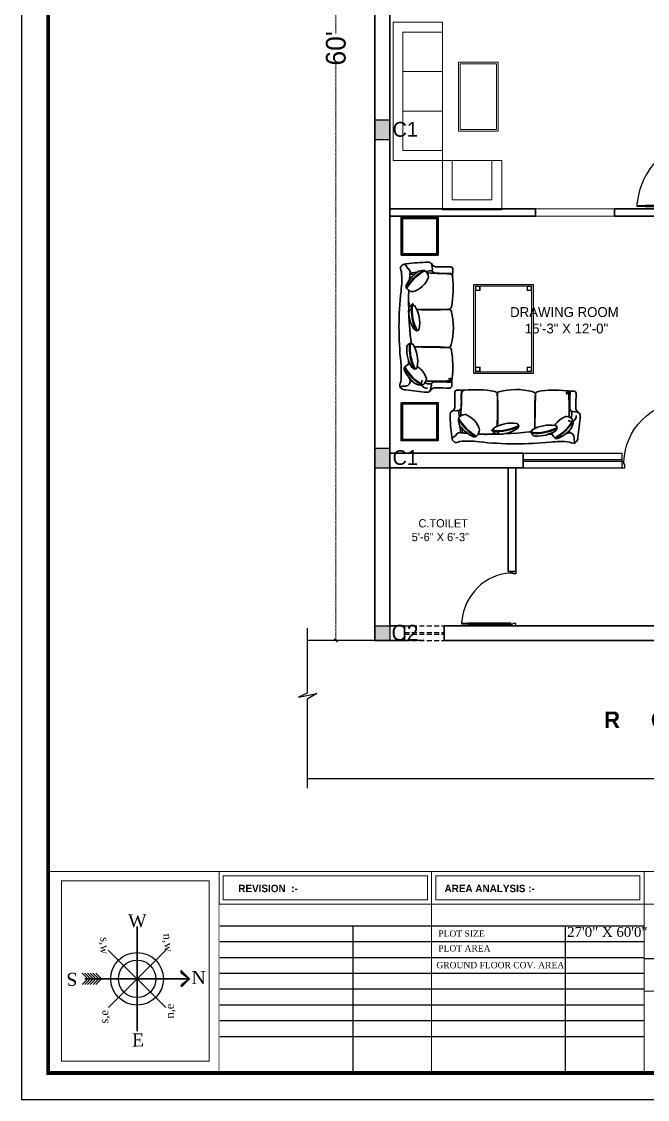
# Model space of a CAD drawing. Header units: millimetres. Extents: x -6808 to 215771, y -89660 to -16303.
# Drawn here: x 107905 to 108286, y -56514 to -55859 of the extents above; entities that cross this region are included whole.
import ezdxf

# ---------------------------------------------------------------- set-up
doc = ezdxf.new("R2010")
doc.units = ezdxf.units.MM
doc.header["$PDMODE"] = 35
doc.linetypes.add('ACAD_ISO10W100', pattern=[18, 12, -3, 0, -3])
doc.linetypes.add('DASHED', pattern=[0.75, 0.5, -0.25])
doc.layers.get('0').update_dxf_attribs({"color": 8})
doc.layers.add('AR.furniture', color=7, linetype='Continuous', lineweight=35, true_color=0x009e9e)
doc.layers.add('furniture', color=7, linetype='Continuous', lineweight=5, true_color=0xe57b2a)
for name, color, linetype, lineweight in [('col.center', 5, 'ACAD_ISO10W100', 15), ('column', 5, 'Continuous', 30), ('dim2', 6, 'Continuous', 20), ('FORMAT LAAYER', 250, 'Continuous', 13), ('Projection', 190, 'DASHED', 25), ('text', 7, 'Continuous', 25), ('wall', 7, 'Continuous', 35)]:
    doc.layers.add(name, color=color, linetype=linetype, lineweight=lineweight)
for name, color, linetype in [('FORMAT', 7, 'Continuous'), ('NET 01', 8, 'Continuous'), ('WIN', 5, 'Continuous')]:
    doc.layers.add(name, color=color, linetype=linetype)
doc.styles.add('cdim', font='arial.ttf')
doc.styles.add('SAJ', font='eurr____.ttf')
doc.styles.get("Standard").update_dxf_attribs({"font": 'times.ttf'})
doc.styles.add('working', font='swissl.ttf')
doc.dimstyles.new('SAJ', dxfattribs={"dimtxt": 5, "dimasz": 2, "dimexe": 1, "dimexo": 1, "dimgap": 0.09375, "dimtad": 0, "dimdec": 1, "dimzin": 0, "dimdsep": 46, "dimlunit": 4, "dimtxsty": 'SAJ', "dimblk": 'OBLIQUE', "dimcen": 0.125, "dimdle": 0.375, "dimadec": 0, "dimazin": 0, "dimtfac": 1, "dimtdec": 1, "dimtofl": 0, "dimtmove": 0, "dimatfit": 3, "dimldrblk": 'OBLIQUE', "dimfxl": 1, "dimtolj": 1, "dimtzin": 0, "dimlwd": 5, "dimlwe": 5, "dimarcsym": 1})

# ---------------------------------------------------------------- blocks, each defined once
blk = doc.blocks.new('QEWFWE')
at = {"layer": 'NET 01'}
for p, q in [((238503.45, 15011.85), (238503.45, 15015.77)), ((238503.45, 15015.77), (238505.41, 15015.77)), ((238503.98, 15015.77), (238503.98, 15011.85)), ((238503.98, 15011.85), (238503.45, 15011.85)), ((238503.45, 15011.85), (238503.45, 14988.32)), ((238503.98, 14988.32), (238503.98, 15011.85)), ((238503.45, 14988.32), (238503.45, 14984.4)), ((238503.98, 14988.32), (238503.45, 14988.32)), ((238503.98, 14984.4), (238503.98, 14988.32)), ((238503.45, 14984.4), (238503.98, 14984.4))]:
    blk.add_line(p, q, dxfattribs=at)
for points in [[(238503.45, 14984.4), (238502.4, 14984.4), (238502.4, 14981.4), (238503.9, 14981.4), (238503.9, 14982.9), (238503.9, 14983.2), (238503.45, 14983.2)], [(238536.02, 14984.4), (238537.07, 14984.4), (238537.07, 14981.4), (238535.57, 14981.4), (238535.57, 14982.9), (238535.57, 14983.2), (238536.02, 14983.2)]]:
    blk.add_lwpolyline(points, close=True, dxfattribs=at)
blk.add_ellipse((238504.18, 14985.62), major_axis=(-29.27, 13.54), ratio=0.925766, start_param=-2.718612, end_param=-1.204625, dxfattribs=at)
blk = doc.blocks.new('TTRE')
at = {"layer": 'furniture', "color": 251, "true_color": 0x636466}
for p, q in [((167626.83, 15638.39), (167662.83, 15638.39)), ((167626.83, 15608.39), (167626.83, 15638.39)), ((167662.83, 15638.39), (167662.83, 15608.39)), ((167632.83, 15632.39), (167656.83, 15632.39)), ((167632.83, 15608.39), (167632.83, 15632.39)), ((167656.83, 15632.39), (167656.83, 15608.39)), ((167656.83, 15632.39), (167656.83, 15608.39)), ((167596.83, 15524.39), (167596.83, 15608.39)), ((167596.83, 15608.39), (167626.83, 15608.39)), ((167626.83, 15602.39), (167626.83, 15608.39)), ((167632.83, 15608.39), (167626.83, 15608.39)), ((167656.83, 15608.39), (167632.83, 15608.39)), ((167656.83, 15608.39), (167662.83, 15608.39)), ((167602.83, 15530.39), (167602.83, 15602.39)), ((167602.83, 15602.39), (167626.83, 15602.39)), ((167626.83, 15602.39), (167626.83, 15530.39)), ((167637.69, 15549.6), (167637.69, 15589.6)), ((167637.69, 15589.6), (167659.69, 15589.6)), ((167659.69, 15589.6), (167659.69, 15549.6)), ((167602.83, 15578.39), (167626.83, 15578.39)), ((167602.83, 15554.39), (167626.83, 15554.39)), ((167659.69, 15549.6), (167637.69, 15549.6)), ((167626.83, 15530.39), (167602.83, 15530.39)), ((167626.83, 15530.39), (167626.83, 15524.39)), ((167626.83, 15524.39), (167596.83, 15524.39))]:
    blk.add_line(p, q, dxfattribs=at)
blk.add_lwpolyline([(167660.69, 15548.6), (167636.69, 15548.6), (167636.69, 15590.6), (167660.69, 15590.6)], close=True, dxfattribs=at)
blk = doc.blocks.new('xc zdfse')
at = {"layer": 'AR.furniture'}
for p, q in [((102909.26, -26940.78), (102912.1, -26940.23)), ((102981.34, -26941.37), (102980.99, -26943.71)), ((102984.89, -26939.97), (102982.09, -26939.66)), ((102912.6, -26942.66), (102913.3, -26944.22)), ((102914.18, -26942.64), (102914.64, -26943.56)), ((102980.04, -26942.26), (102979.87, -26942.83)), ((102914.15, -26951.78), (102914.36, -26953.71)), ((102915.4, -26953.02), (102915.42, -26953.34)), ((102960.63, -26953.69), (102962.42, -26954.19)), ((102979.26, -26950.64), (102979.1, -26953.34)), ((102980.61, -26948.99), (102980, -26953.52))]:
    blk.add_line(p, q, dxfattribs=at)
for centre, major_axis, ratio, start_param, end_param in [((102911.56, -26929.55), (-0.02, 1.68), 0.909091, 0.372717, 1.334884), ((102907.95, -26810.12), (-5.04, 117.81), 0.710878, 3.117619, 3.176952), ((102915.23, -26929.43), (-0.02, 1.68), 0.909091, 0.372717, 1.334884), ((102916.18, -26929.64), (-0.02, 1.92), 0.909091, 0.119332, 1.502133), ((102913.73, -26929.58), (-1.87, 0.43), 0.909091, 3.141593, 4.144269), ((102921.11, -27074.51), (3.45, 147.21), 0.627362, -0.093877, 0.09313), ((102933.06, -26930.06), (-0.02, 1.92), 0.909091, -1.470758, -0.092541), ((102937.64, -26930.01), (2.94, 0.04), 0.649613, 1.947736, 2.930335), ((102949.47, -27071.48), (-3.91, 144.49), 0.529908, -0.148589, 0.11847), ((102956.24, -26930.4), (0.26, 2.24), 0.837773, -1.064914, 0.027587), ((102959.69, -26930.02), (-0.02, 1.92), 0.909091, 0.092551, 1.469905), ((102974.18, -27071.07), (-5.46, 143.96), 0.676516, -0.094042, 0.095027), ((102977.91, -26809.49), (-2.34, 117.9), 0.701645, 3.113049, 3.172383), ((102977.76, -26929.31), (-0.02, 1.92), 0.909091, -1.470068, -0.087267), ((102978.31, -26928.98), (-0.02, 1.68), 0.909091, -1.302819, -0.340652), ((102923.73, -26931.91), (0.28, 179.78), 0.311812, 4.685178, 4.731745), ((102982.3, -26928.88), (-0.02, 1.68), 0.909091, -1.302819, -0.340652), ((102927.72, -26931.82), (0.28, 179.78), 0.311812, 4.685178, 4.731745), ((102966.16, -26930.6), (-3.02, 179.68), 0.31199, 1.557592, 1.60416), ((102969.83, -26930.48), (-3.02, 179.68), 0.31199, 1.557592, 1.60416), ((103528.65, -26958.48), (16.08, 1163.25), 0.528331, 1.553208, 1.564487), ((102916.72, -26927.48), (-1.87, 0.43), 0.909091, 1.024067, 1.570796), ((100558.37, -26975.03), (2376.83, 34.89), 0.286813, -0.015411, 0.015411), ((103354.9, -26932.18), (-11.01, 570.19), 0.736559, 1.552496, 1.589097), ((103053.55, -26939.36), (2.71, 115.54), 0.830557, 1.507818, 1.67563), ((102979.45, -26932.35), (1.23, 98.81), 0.218459, 1.54062, 1.745723), ((102883.13, -26941.78), (-6, 182.54), 0.530315, 4.692346, 4.764479), ((102909.69, -26943.12), (0.03, -2.39), 0.909091, 3.32703, 4.655766), ((102907.14, -26938.01), (0.04, -3.45), 0.909091, 0.424568, 1.699089), ((102911.26, -26943.6), (0.04, -3.5), 0.909091, 2.622382, 2.862945), ((102910.8, -26937.89), (0.04, -3.45), 0.909091, 0.681701, 1.699089), ((102987.63, -26936.74), (7.87, -0.07), 0.730686, 3.178935, 3.779527), ((102983.1, -26942.98), (0.04, -3.5), 0.909091, 3.452305, 3.740947), ((102986.87, -26937.09), (0.04, -3.45), 0.909091, 4.616161, 5.890683), ((102984.77, -26941.89), (0.02, -1.92), 0.909091, 1.5507, 3.064927), ((103159.27, -26917.68), (250.44, 37.05), 0.806916, 3.083864, 3.147073), ((102914.24, -26940.92), (2.6, 5.24), 0.644336, 2.2077, 3.955564), ((102911.26, -26943.37), (0.04, -3.39), 0.909091, 1.877441, 2.006467), ((102860.7, -26938.26), (125.27, -14.05), 0.840101, -0.033285, 0.098345), ((102916.35, -26951.86), (0.02, -1.92), 0.909091, -0.644287, -0.073581), ((102926.53, -26779.9), (1.83, -174.26), 0.909091, -0.02429, -0.005812), ((102938.34, -26954.58), (0.02, -1.92), 0.909091, 3.141593, 4.144269), ((102935.59, -26952.17), (0.02, -1.92), 0.909091, 1.024067, 1.570796), ((102955.95, -26783.56), (170.11, -56.67), 0.945934, -1.364547, -1.189534), ((102961.66, -26953.39), (2.13, 2.27), 0.476848, 1.109479, 2.221764), ((102959.91, -26952.09), (0.02, -1.92), 0.909091, -0.24465, -0.078017), ((102963.91, -26783.76), (0.69, -170.46), 0.536179, -0.0526, 0.047155), ((102958.91, -26950.98), (0.02, -1.92), 0.909091, 1.024067, 1.570796), ((102964.37, -26783.6), (1.79, -170.47), 0.909091, 0.062984, 0.077367), ((102977.99, -26951.53), (0.02, -1.92), 0.909091, 0.073573, 0.254317), ((102913.26, -26954.06), (2.6, 5.24), 0.644336, 2.2077, 3.955564), ((102919.77, -27024.92), (0.7, -66.33), 0.909091, 3.031662, 3.227019), ((102946.82, -26796.17), (182.63, 0.61), 0.897038, 4.593422, 4.831356), ((102976.35, -27024.63), (0.7, -66.33), 0.909091, 3.056167, 3.251523), ((102981.39, -26953.64), (2.45, -5.33), 0.618231, -0.782341, 0.90137)]:
    blk.add_ellipse(centre, major_axis=major_axis, ratio=ratio, start_param=start_param, end_param=end_param, dxfattribs=at)
at = {"layer": 'AR.furniture', "extrusion": (0, 0, -1)}
for centre, major_axis, ratio, start_param, end_param in [((102917.24, -26942.04), (3.31, -3.31), 1, 2.225096, 2.682323), ((102978.64, -26940.87), (1.94, 1.94), 1, 0.504844, 0.969827), ((102912.23, -26945.9), (0.313, -0.313), 1, 1.835521, 3.210562), ((102920.48, -26946.14), (6.12, -6.12), 1, 1.858174, 2.355059), ((102937.76, -26930.61), (21.38, 21.38), 1, 2.885208, 3.386903), ((102937.67, -26930.52), (21.08, 21.08), 1, 2.873091, 3.398172), ((102916.35, -26948.72), (3.84, 3.84), 1, 4.550356, 5.376257), ((102915.32, -26947.82), (3.19, -3.19), 1, 4.00834, 4.138928), ((102911.51, -26956.48), (9.83, 9.83), 1, 5.845957, 6.47264), ((102926.21, -26968.7), (14.21, 14.21), 1, 5.323928, 6.04693), ((102946.33, -26949.01), (0.937, 0.937), 1, 3.912775, 5.278617), ((102949.52, -26967.51), (14.21, 14.21), 1, 5.323928, 6.04693), ((102982.1, -26955.16), (9.83, 9.83), 1, 4.198904, 5.128596), ((102955.4, -26929.77), (21.08, 21.08), 1, 1.293196, 1.818277), ((102955.32, -26929.85), (21.38, 21.38), 1, 1.304465, 1.806159), ((102978.12, -26946.59), (3.19, 3.19), 1, 5.264829, 5.395417), ((102977.1, -26947.51), (3.84, -3.84), 1, 4.0275, 4.8534), ((102972.92, -26945.02), (6.12, -6.12), 1, -0.805284, -0.308399), ((102980.89, -26945.2), (0.313, 0.313), 1, 6.193195, 7.568235), ((102981.18, -26944.64), (0.313, 0.313), 1, 6.193195, 7.568235), ((102914.22, -26956.18), (2.11, -2.11), 1, 2.386378, 4.304766), ((102929.46, -26937.59), (14.76, -14.76), 1, 1.189411, 1.703172), ((102921.87, -26950.44), (0.224, -0.224), 1, 1.343589, 3.266559), ((102923.53, -26950.38), (1.3, 1.3), 1, 4.017164, 5.042692), ((102934.84, -26923.46), (21.08, -21.08), 1, 0.713336, 1.242215), ((102923.54, -26950.36), (1.3, -1.3), 1, 1.474365, 2.16378), ((102934.72, -26923.44), (21.38, -21.38), 1, 0.712847, 1.230097), ((102933.7, -26934.24), (14.89, -14.89), 1, 0.722911, 1.35397), ((102919.55, -26952.37), (3.73, 3.73), 1, 0.930178, 1.647996), ((102924.99, -27036.27), (58.69, -58.69), 1, 3.923996, 3.927922), ((102934.72, -26952.9), (1.68, 1.68), 1, 1.163863, 2.298902), ((102933.71, -26952.98), (2.34, 2.34), 1, 0.338929, 1.026164), ((102945.18, -26949.26), (0.224, -0.224), 1, 1.343589, 3.266559), ((102958.15, -26922.27), (21.08, -21.08), 1, 0.713336, 1.242215), ((102958.04, -26922.25), (21.38, -21.38), 1, 0.712847, 1.230097), ((102946.85, -26949.17), (1.3, -1.3), 1, 1.474365, 2.16378), ((102956.87, -26934.58), (13.82, -13.82), 1, 0.7106, 1.39535), ((102948.31, -27035.08), (58.69, -58.69), 1, 3.923996, 3.927922), ((102956.39, -26952), (0.67, 2.01), 0.819488, 1.451799, 2.752557), ((102958.03, -26951.71), (1.68, 1.68), 1, 1.163863, 2.298902), ((102957.02, -26951.8), (2.34, 2.34), 1, 0.338929, 1.026164), ((102973.98, -26951.23), (3.73, -3.73), 1, 1.472576, 2.317769), ((102963.76, -26936.66), (14.76, -14.76), 1, -0.153397, 0.360364), ((102978.95, -26956.3), (2.1, -2.1), 1, 3.754635, 4.287846), ((102980.16, -26956.47), (2.38, -2.38), 1, 3.588375, 5.046062), ((102905.73, -26956.93), (3.94, -3.94), 1, -0.936198, -0.399953), ((102921.78, -26955), (1.3, 1.3), 1, 1.951525, 2.640941), ((102922.65, -26956.42), (0.224, 0.224), 1, 0.848747, 2.771716), ((102970.96, -26955.34), (0.224, -0.224), 1, 0.348855, 2.271824), ((102971.8, -26953.9), (1.3, -1.3), 1, 0.479631, 1.169046), ((102981.86, -26959.02), (2.99, 2.99), 1, 5.817453, 6.474311), ((102984.76, -26956.61), (0.435, -0.435), 1, 4.080251, 5.566988)]:
    blk.add_ellipse(centre, major_axis=major_axis, ratio=ratio, start_param=start_param, end_param=end_param, dxfattribs=at)
blk = doc.blocks.new('_Oblique')
at = {"color": 0, "linetype": 'ByBlock', "lineweight": -2}
blk.add_line((-0.5, -0.5), (0.5, 0.5), dxfattribs=at)
blk = doc.blocks.new('*D2138')
at = {"layer": 'Defpoints', "color": 0, "transparency": 16777216}
for p in [(108096.37, -55515.23), (108120.09, -55515.23), (108120.09, -56235.23)]:
    blk.add_point(p, dxfattribs=at)
at = {"layer": 'dim2', "color": 0, "linetype": 'DASHED', "lineweight": 5, "transparency": 16777216}
for p, q in [((108096.37, -55514.85), (108096.37, -55866.17)), ((108119.09, -55515.23), (108095.37, -55515.23)), ((108096.37, -56235.6), (108096.37, -55884.28)), ((108119.09, -56235.23), (108095.37, -56235.23))]:
    blk.add_line(p, q, dxfattribs=at)
at = {"layer": 'dim2', "color": 0, "lineweight": 5, "transparency": 16777216, "xscale": 2, "yscale": 2, "zscale": 2}
for p, rotation in [((108096.37, -55515.23), 90), ((108096.37, -56235.23), 270)]:
    blk.add_blockref('_Oblique', p, dxfattribs=dict(at, rotation=rotation))
at = {"layer": 'dim2', "color": 0, "transparency": 16777216, "insert": (108096.37, -55875.23), "char_height": 12, "attachment_point": 5, "rotation": 90, "style": 'SAJ'}
blk.add_mtext("\\A1;60'", dxfattribs=at)
blk = doc.blocks.new('c1')
at = {"layer": 'column'}
blk.add_hatch(color=256, dxfattribs=at).paths.add_polyline_path([(58376.49, -43564.36), (58385.49, -43564.36), (58385.49, -43552.36), (58376.49, -43552.36)])
for p, q in [((58376.49, -43552.36), (58376.49, -43564.36)), ((58376.49, -43552.36), (58385.49, -43552.36)), ((58385.49, -43564.36), (58385.49, -43552.36)), ((58376.49, -43564.36), (58385.49, -43564.36))]:
    blk.add_line(p, q, dxfattribs=at)
blk = doc.blocks.new('A$C32B276F4')
at = {"layer": 'column'}
blk.add_hatch(color=256, dxfattribs=at).paths.add_polyline_path([(9, 0), (9, 9), (0, 9), (0, 0)])
for p, q in [((0, 0), (0, 9)), ((0, 9), (9, 9)), ((9, 9), (9, 0)), ((9, 0), (0, 0))]:
    blk.add_line(p, q, dxfattribs=at)
at = {"layer": 'col.center', "linetype": 'ByBlock', "insert": (10.02, 9.59), "char_height": 9.6, "width": 293.6941, "attachment_point": 1, "style": 'SAJ'}
blk.add_mtext('\\A1;{\\fCentury Gothic|b0|i0|c0|p34;C2}', dxfattribs=at)

msp = doc.modelspace()

# ---------------------------------------------------------------- linework, layer by layer
at = {"linetype": 'ByBlock', "lineweight": 20}
for p, q in [((108217.585, -55972.727), (108265.585, -55972.727)), ((108217.585, -55977.227), (108265.585, -55977.227))]:
    msp.add_line(p, q, dxfattribs=at)
at = {"lineweight": -3}
for p, q in [((107958.102, -56423.384), (107993.04, -56458.236)), ((107958.145, -56458.279), (107992.997, -56423.342))]:
    msp.add_line(p, q, dxfattribs=at)
msp.add_lwpolyline([(108078.882, -56227.71), (108078.882, -56267.268), (108073.708, -56269.664), (108084.744, -56267.478), (108078.913, -56270.934), (108078.913, -56324.851)])
at = {"lineweight": 30}
for points in [[(108150.085, -56235.227), (108078.882, -56235.227)], [(108518.727, -56319.227), (108078.913, -56319.227)]]:
    msp.add_lwpolyline(points, dxfattribs=at)
at = {"ltscale": 0.2}
for major_axis in [(-11.322, 11.294), (-8.058, 8.038)]:
    msp.add_ellipse((107975.571, -56440.81), major_axis=major_axis, ratio=1, start_param=3.9269908, end_param=10.2101761, dxfattribs=at)
at = {"layer": 'AR.furniture', "ltscale": 2}
for points in [[(108135.976, -56000.865), (108135.976, -55977.865), (108158.476, -55977.865), (108158.476, -56000.865)], [(108136.726, -56000.115), (108136.726, -55978.615), (108157.726, -55978.615), (108157.726, -56000.115)], [(108135.976, -56090.661), (108135.976, -56113.661), (108158.476, -56113.661), (108158.476, -56090.661)], [(108136.726, -56091.411), (108136.726, -56112.911), (108157.726, -56112.911), (108157.726, -56091.411)]]:
    msp.add_lwpolyline(points, close=True, dxfattribs=at)
at = {"layer": 'AR.furniture', "lineweight": 25}
msp.add_lwpolyline([(108216.294, -56072.783), (108180.231, -56072.783), (108180.231, -56018.743), (108216.294, -56018.743)], close=True, dxfattribs=at)
at = {"layer": 'AR.furniture', "color": 4, "linetype": 'Continuous', "lineweight": 15, "ltscale": 40}
msp.add_lwpolyline([(108215.294, -56071.783), (108181.231, -56071.783), (108181.231, -56019.743), (108215.294, -56019.743)], close=True, dxfattribs=at)
at = {"layer": 'AR.furniture', "color": 253, "linetype": 'Continuous', "lineweight": 20, "ltscale": 40}
for points in [[(108181.231, -56019.743), (108183.919, -56019.743), (108183.919, -56022.431), (108181.231, -56022.431)], [(108181.455, -56019.967), (108183.695, -56019.967), (108183.695, -56022.207), (108181.455, -56022.207)], [(108215.294, -56019.743), (108212.606, -56019.743), (108212.606, -56022.431), (108215.294, -56022.431)], [(108215.07, -56019.967), (108212.83, -56019.967), (108212.83, -56022.207), (108215.07, -56022.207)], [(108181.231, -56071.783), (108183.919, -56071.783), (108183.919, -56069.095), (108181.231, -56069.095)], [(108181.455, -56071.559), (108183.695, -56071.559), (108183.695, -56069.319), (108181.455, -56069.319)], [(108215.294, -56071.783), (108212.606, -56071.783), (108212.606, -56069.095), (108215.294, -56069.095)], [(108215.07, -56071.559), (108212.83, -56071.559), (108212.83, -56069.319), (108215.07, -56069.319)]]:
    msp.add_lwpolyline(points, close=True, dxfattribs=at)
at = {"layer": 'FORMAT', "lineweight": 18}
for p, q in [((108154.48, -56375.577), (108154.48, -56395.401)), ((108283.596, -56395.401), (108283.596, -56375.577))]:
    msp.add_line(p, q, dxfattribs=at)
at = {"layer": 'FORMAT', "linetype": 'ByBlock'}
for p, q in [((108025.88, -56408.569), (108283.596, -56408.569)), ((108025.88, -56418.173), (108283.596, -56418.173)), ((108025.88, -56427.777), (108283.596, -56427.777)), ((108025.88, -56437.381), (108283.596, -56437.381)), ((108025.88, -56446.985), (108283.596, -56446.985)), ((108025.88, -56456.589), (108283.596, -56456.589)), ((108025.88, -56466.194), (108283.596, -56466.194)), ((108025.88, -56475.798), (108283.596, -56475.798))]:
    msp.add_line(p, q, dxfattribs=at)
at = {"layer": 'FORMAT'}
for p, q in [((108106.911, -56498.068), (108106.911, -56408.569)), ((108235.77, -56498.068), (108235.77, -56408.569))]:
    msp.add_line(p, q, dxfattribs=at)
at = {"layer": 'FORMAT', "ltscale": 2}
msp.add_line((108283.596, -56428.54), (108653.154, -56428.54), dxfattribs=at)
at = {"layer": 'FORMAT', "color": 0}
msp.add_lwpolyline([(107905.393, -55429.495), (107905.393, -56514.145), (108669.231, -56514.145), (108669.231, -55429.495)], close=True, dxfattribs=at)
msp.add_lwpolyline([(107905.393, -55429.495), (107905.393, -56514.145), (108669.231, -56514.145), (108669.231, -55429.495)], close=True, dxfattribs=at)
at = {"layer": 'FORMAT', "color": 0, "const_width": 2.24}
msp.add_lwpolyline([(107921.47, -55445.572), (107921.47, -56498.068), (108653.154, -56498.068), (108653.154, -55445.572)], close=True, dxfattribs=at)
msp.add_lwpolyline([(107921.47, -55445.572), (107921.47, -56498.068), (108653.154, -56498.068), (108653.154, -55445.572)], close=True, dxfattribs=at)
at = {"layer": 'FORMAT', "ltscale": 2, "const_width": 0.559}
for points in [[(108025.364, -56375.577), (108025.364, -56498.068), (107921.47, -56498.068), (107921.47, -56375.577), (108653.154, -56375.577)], [(108154.48, -56498.068), (108154.48, -56375.577)], [(108283.596, -56498.068), (108283.596, -56375.577)]]:
    msp.add_lwpolyline(points, dxfattribs=at)
at = {"layer": 'FORMAT', "lineweight": 18}
msp.add_lwpolyline([(108469.413, -56395.401), (108025.364, -56395.401), (108025.364, -56375.577), (108469.413, -56375.577)], dxfattribs=at)
for points in [[(108027.924, -56378.137), (108151.92, -56378.137), (108151.92, -56392.841), (108027.924, -56392.841)], [(108157.04, -56378.137), (108281.036, -56378.137), (108281.036, -56392.841), (108157.04, -56392.841)], [(108283.596, -56428.54), (108469.413, -56428.54), (108469.413, -56448.365), (108283.596, -56448.365)]]:
    msp.add_lwpolyline(points, close=True, dxfattribs=at)
at = {"layer": 'FORMAT', "ltscale": 2, "const_width": 0.601}
msp.add_lwpolyline([(107929.658, -56381.243), (108019.329, -56381.243), (108019.329, -56490.906), (107929.658, -56490.906)], close=True, dxfattribs=at)
at = {"layer": 'wall'}
for p, q in [((108129.085, -55524.227), (108129.085, -56226.227)), ((108129.085, -56121.227), (108210.085, -56121.227)), ((108210.085, -56130.227), (108210.085, -56121.227)), ((108129.085, -56130.227), (108210.085, -56130.227)), ((108129.085, -56226.227), (108138.085, -56226.227)), ((108138.085, -56226.227), (108138.085, -56235.227)), ((108162.085, -56226.227), (108324.085, -56226.227)), ((108162.085, -56226.227), (108162.085, -56235.227))]:
    msp.add_line(p, q, dxfattribs=at)
at = {"layer": 'wall', "color": 1}
for p, q in [((108129.085, -55972.727), (108217.585, -55972.727)), ((108217.585, -55977.227), (108217.585, -55972.727)), ((108265.585, -55972.727), (108312.085, -55972.727)), ((108265.585, -55977.227), (108265.585, -55972.727)), ((108129.085, -55977.227), (108217.585, -55977.227)), ((108265.585, -55977.227), (108312.085, -55977.227)), ((108201.085, -56130.227), (108201.085, -56193.227)), ((108205.585, -56130.227), (108205.585, -56193.227)), ((108201.085, -56193.227), (108205.585, -56193.227))]:
    msp.add_line(p, q, dxfattribs=at)
at = {"layer": 'wall', "ltscale": 60}
for p, q in [((107975.61, -56472.636), (107975.532, -56408.985)), ((107945.598, -56440.847), (107942.152, -56437.41)), ((107947.257, -56440.845), (107943.812, -56437.408)), ((107948.917, -56440.843), (107945.471, -56437.406)), ((107950.576, -56440.841), (107947.131, -56437.404)), ((107952.236, -56440.839), (107948.79, -56437.402)), ((107953.895, -56440.837), (107950.449, -56437.4)), ((108007.397, -56440.771), (108002.454, -56435.841)), ((108002.454, -56435.841), (108002.456, -56437.169)), ((108002.456, -56437.169), (108007.397, -56440.771)), ((107945.598, -56440.847), (107942.161, -56444.293)), ((108007.397, -56440.771), (107943.745, -56440.849)), ((107947.257, -56440.845), (107943.82, -56444.291)), ((107948.917, -56440.843), (107945.479, -56444.289)), ((107950.576, -56440.841), (107947.139, -56444.287)), ((107952.236, -56440.839), (107948.798, -56444.285)), ((107953.895, -56440.837), (107950.458, -56444.282)), ((108002.465, -56444.386), (108007.397, -56440.771)), ((108002.466, -56445.714), (108002.465, -56444.386)), ((108007.397, -56440.771), (108002.466, -56445.714))]:
    msp.add_line(p, q, dxfattribs=at)
at = {"layer": 'wall'}
for points in [[(108432.085, -56235.227), (108444.085, -56235.227), (108444.085, -55515.227), (108120.085, -55515.227), (108120.085, -56235.227), (108138.085, -56235.227)], [(108162.085, -56235.227), (108324.085, -56235.227)]]:
    msp.add_lwpolyline(points, dxfattribs=at)
at = {"layer": 'WIN'}
for p, q in [((108210.085, -56121.227), (108270.085, -56121.227)), ((108270.085, -56121.227), (108270.085, -56130.227)), ((108210.085, -56125.227), (108270.085, -56125.227)), ((108210.085, -56126.227), (108270.085, -56126.227)), ((108210.085, -56130.227), (108270.085, -56130.227))]:
    msp.add_line(p, q, dxfattribs=at)
at = {"layer": 'WIN', "linetype": 'DASHED', "ltscale": 6}
for p, q in [((108138.085, -56226.227), (108162.085, -56226.227)), ((108138.085, -56230.227), (108162.085, -56230.227)), ((108138.085, -56231.227), (108162.085, -56231.227)), ((108138.085, -56235.227), (108162.085, -56235.227))]:
    msp.add_line(p, q, dxfattribs=at)

# ---------------------------------------------------------------- block references
at = {"xscale": -1, "rotation": 180}
msp.add_blockref('TTRE', (-59465.746, -40334.98), dxfattribs=at)
at = {"linetype": 'ByBlock', "lineweight": 20, "xscale": 1.211467555345734, "yscale": 1.211467555345734, "zscale": 1.211467555345734, "rotation": 90}
msp.add_blockref('QEWFWE', (126470.56, -344910.643), dxfattribs=at)
at = {"linetype": 'ByBlock', "lineweight": 20, "xscale": -1.211467555345734, "yscale": 1.211467555345734, "zscale": 1.211467555345734}
msp.add_blockref('QEWFWE', (397250.002, -74279.702), dxfattribs=at)
at = {"layer": 'AR.furniture', "xscale": -1, "rotation": 270}
msp.add_blockref('xc zdfse', (135094.696, -158991.811), dxfattribs=at)
at = {"layer": 'AR.furniture', "xscale": -1}
msp.add_blockref('xc zdfse', (211152.354, -29155.647), dxfattribs=at)
at = {"layer": 'column'}
for name, p in [('c1', (49743.594, -12366.365)), ('c1', (49743.594, -12565.865)), ('A$C32B276F4', (108120.085, -56235.227))]:
    msp.add_blockref(name, p, dxfattribs=at)
at = {"layer": 'wall', "color": 1, "xscale": 0.9518673649145052, "yscale": 0.9518673649145052, "zscale": 0.9518673649145052, "rotation": 90.00000000000001}
msp.add_blockref('QEWFWE', (122465.887, -283248.875), dxfattribs=at)

# ---------------------------------------------------------------- texts
for s, height, rotation, p in [('W', 7.912, 0.070059, (107970.085, -56409.456)), ('s,w', 4.999, 270.070059, (107953.341, -56415.5)), ('n,w', 4.999, 275.294842, (107991.417, -56413.515)), ('S', 7.912, 180.070059, (107939.32, -56437.197)), ('n,e', 4.999, 90.070059, (107997.844, -56464.929)), ('s,e', 4.999, 90.070059, (107958.071, -56467.981)), ('E', 7.912, 0.070059, (107972.471, -56481.967))]:
    msp.add_text(s, height=height, rotation=rotation).set_placement(p)
at = {"layer": 'col.center', "linetype": 'ByBlock', "char_height": 9, "width": 293.6941, "attachment_point": 1, "style": 'SAJ'}
for insert in [(108130.816, -55919.96), (108130.816, -56119.46)]:
    msp.add_mtext('\\A1;{\\fCentury Gothic|b0|i0|c0|p34;C1}', dxfattribs=dict(at, insert=insert))
at = {"layer": 'FORMAT', "char_height": 4.50194, "width": 99.40447, "attachment_point": 1, "style": 'cdim'}
for s, insert in [('\\A1;{\\fCentury Gothic|b1|i0|c0|p34;REVISION  :-}', (108037.076, -56383.64)), ('\\A1;{\\fCentury Gothic|b1|i0|c0|p34;AREA ANALYSIS :-}', (108162.365, -56383.64))]:
    msp.add_mtext(s, dxfattribs=dict(at, insert=insert))
at = {"layer": 'FORMAT', "lineweight": 13, "attachment_point": 1, "style": 'working'}
for s, insert, char_height, width in [('\\A1;{\\fBook Antiqua|b0|i0|c0|p18;PLOT SIZE}', (108158.566, -56411.4), 3.84038, 99.40447), ('\\A1;{\\fBook Antiqua|b0|i0|c0|p18;27\'0" X 60\'0"}', (108236.857, -56409.323), 5.98638, 154.95147), ('\\A1;{\\fBook Antiqua|b0|i0|c0|p18;PLOT AREA}', (108158.566, -56420.384), 3.84038, 99.40447), ('\\A1;{\\fBook Antiqua|b0|i0|c0|p18;GROUND FLOOR COV. AREA}', (108157.404, -56430.557), 3.84038, 99.40447)]:
    msp.add_mtext(s, dxfattribs=dict(at, insert=insert, char_height=char_height, width=width))
at = {"layer": 'FORMAT LAAYER', "linetype": 'ByBlock', "insert": (108290.345, -56278.346), "char_height": 10.08, "width": 351.4658, "attachment_point": 2, "style": 'SAJ'}
msp.add_mtext('\\A1;{\\fCentury Gothic|b1|i0|c0|p34;        R     O     A    D }', dxfattribs=at)
at = {"layer": 'Projection', "color": 1}
msp.add_text('N', height=7.912, rotation=0.070059, dxfattribs=at).set_placement((108008.604, -56444.054))
at = {"layer": 'text', "ltscale": 2, "char_height": 6, "width": 244.74508, "attachment_point": 1, "style": 'SAJ'}
for s, insert in [('\\A1;{\\fCentury Gothic|b0|i0|c0|p34; DRAWING ROOM\\P     15\'-3" X 12\'-0"}', (108199.978, -56032.535)), ('\\A1;{\\fCentury Gothic|b0|i0|c0|p34; \\H0.83333x; C.TOILET\\P5\'-6" X 6\'-3"}', (108142.426, -56161.442))]:
    msp.add_mtext(s, dxfattribs=dict(at, insert=insert))

# ---------------------------------------------------------------- dimensions: what is measured, and where the dimension line sits
at = {"layer": 'dim2'}
dim = msp.add_aligned_dim(p1=(108120.085, -56235.227), p2=(108120.085, -55515.227), distance=23.711, dimstyle='SAJ', override={"dimtxt": 12}, dxfattribs=at)
dim.commit()
dim.dimension.update_dxf_attribs({"geometry": '*D2138', "text_midpoint": (108096.374, -55875.227)})

doc.saveas('drawing.dxf')
